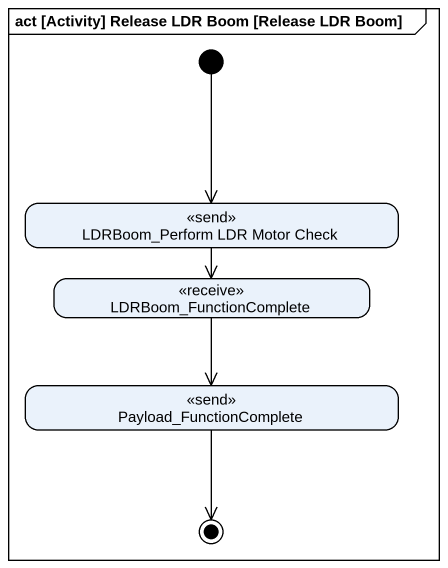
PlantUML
@startuml
mainframe act [Activity] Release LDR Boom [Release LDR Boom]
hide empty description
state "LDRBoom_Perform LDR Motor Check" as LDRBoom_Perform_LDR_Motor <<send>>
state LDRBoom_FunctionComplete <<receive>>
state Payload_FunctionComplete <<send>>
[*] --> LDRBoom_Perform_LDR_Motor
LDRBoom_Perform_LDR_Motor --> LDRBoom_FunctionComplete
LDRBoom_FunctionComplete --> Payload_FunctionComplete
Payload_FunctionComplete --> [*]
@enduml
